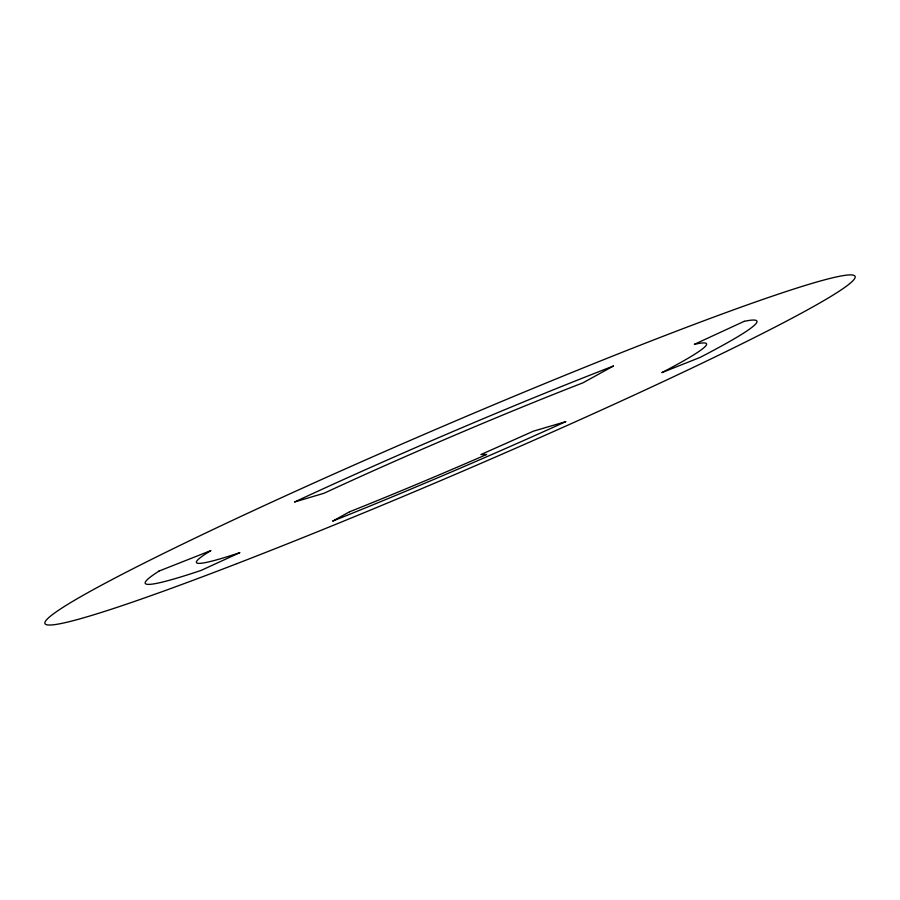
<?xml version="1.0" encoding="UTF-8"?>
<svg xmlns="http://www.w3.org/2000/svg" width="900" height="900" viewBox="0 0 900 900"><rect width="100%" height="100%" fill="white"/><g stroke="black" fill="none" stroke-linecap="round" stroke-linejoin="round"><path stroke-width="1.35" d="M158.76 571.174L210.915 550.575A267.683 14.636 -23.2 0 0 239.884 552.634L201.195 570.375A328.894 18.079 -23.2 0 1 159.221 570.971M613.418 366.019L582.975 382.815A277.526 15.188 -23.2 0 0 324.045 493.245L294.525 502.009A332.764 18.293 -23.2 0 1 613.418 366.019M349.605 511.774L332.64 521.134A330.502 18.146 -23.2 0 0 565.864 421.616L533.43 431.168L480.892 454.567L486.641 454.466A277.526 15.188 -23.2 0 1 349.605 511.774M744.188 321.334L694.373 344.34A277.526 15.188 -23.2 0 1 661.86 372.623L700.065 357.435A332.764 18.293 -23.2 0 0 744.188 321.334M236.936 563.636A440.64 24.514 -23.2 0 0 855 277.841A440.64 24.514 -23.2 0 0 258.255 508.365A440.64 24.514 -23.2 0 0 236.936 563.636"/></g></svg>
